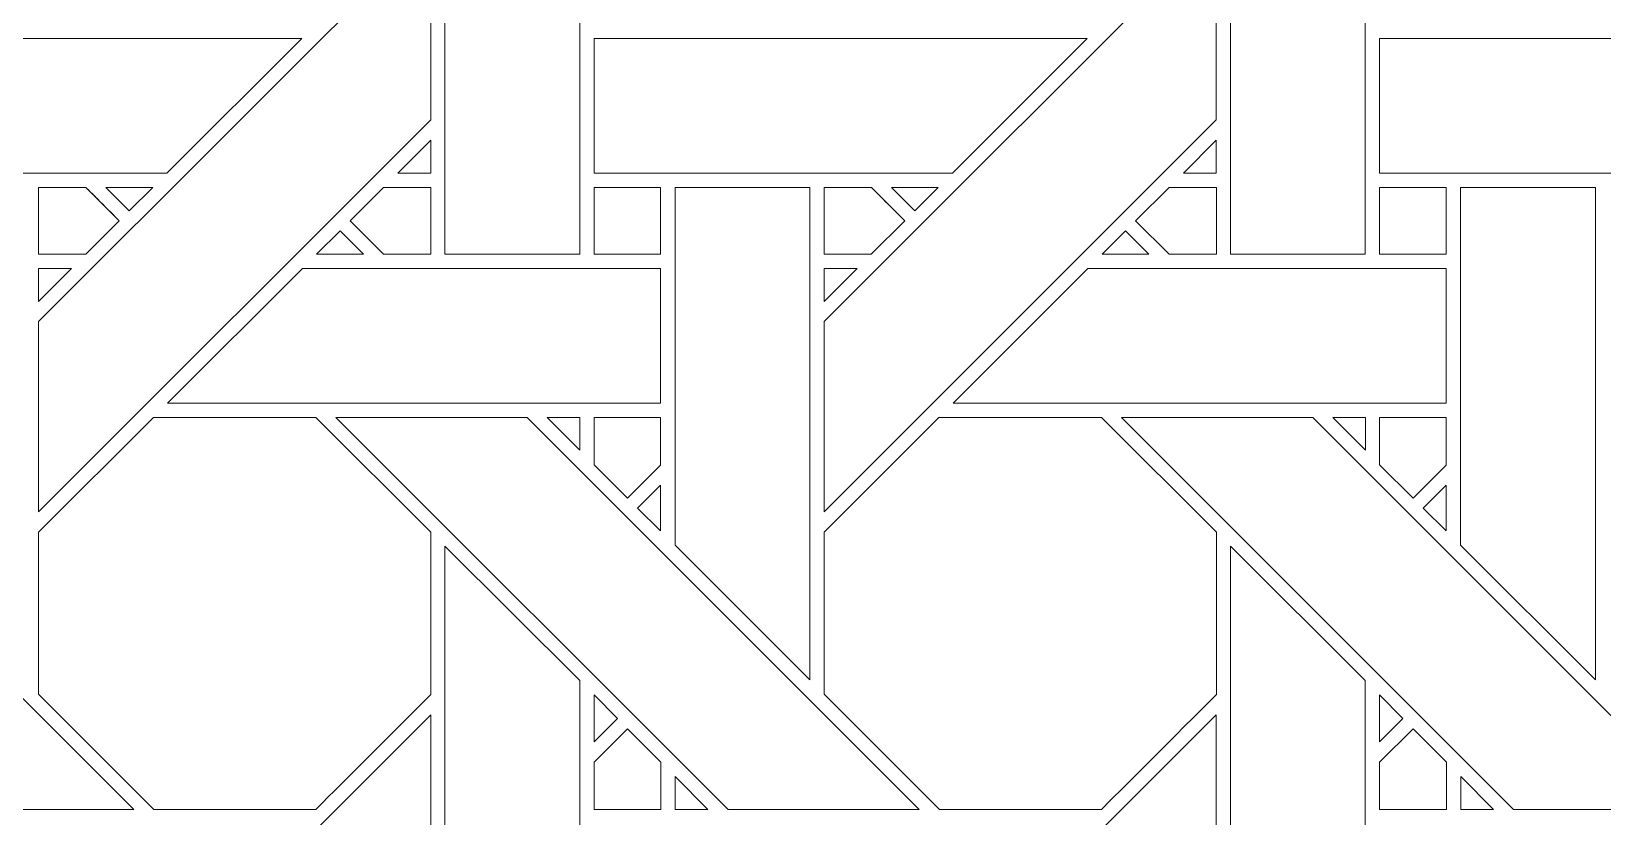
# Model space of a CAD drawing. Header units: inches. Extents: x 4.4 to 20.4, y 1.1 to 17.1.
# Drawn here: x 16.407 to 18.304, y 2.683 to 3.631 of the extents above; entities that cross this region are included whole.
import ezdxf

# ---------------------------------------------------------------- set-up
doc = ezdxf.new("R2010")
doc.units = ezdxf.units.IN
doc.header["$MEASUREMENT"] = 0
doc.layers.add('Design', color=7, linetype='Continuous', lineweight=0)

msp = doc.modelspace()

# ---------------------------------------------------------------- linework, layer by layer
at = {"layer": 'Design'}
for points, knots in [([(4.382854037814669, 17.09476386176223), (4.382854037814669, 17.09476386176223), (4.382854037814669, 1.094763861762152), (4.382854037814669, 1.094763861762152), (4.382854037814669, 1.094763861762152), (20.38285319010416, 1.094763861762152), (20.38285319010416, 1.094763861762152), (20.38285319010416, 1.094763861762152), (20.38285319010416, 17.09476386176223), (20.38285319010416, 17.09476386176223), (20.38285319010416, 17.09476386176223), (4.382854037814669, 17.09476386176223), (4.382854037814669, 17.09476386176223)], [0, 0, 0, 0, 1, 1, 1, 2, 2, 2, 3, 3, 3, 4, 4, 4, 4]), ([(19.37280883825166, 16.23880890138889), (19.37280883825166, 16.23880890138889), (5.23880895283777, 16.23880890138889), (5.23880895283777, 16.23880890138889), (5.23880895283777, 16.23880890138889), (5.23880895283777, 1.950718822135361), (5.23880895283777, 1.950718822135361), (5.23880895283777, 1.950718822135361), (19.52689827508111, 1.950718822135361), (19.52689827508111, 1.950718822135361), (19.52689827508111, 1.950718822135361), (19.52689827508111, 16.23880890138889), (19.52689827508111, 16.23880890138889), (19.52689827508111, 16.23880890138889), (19.37280883825166, 16.23880890138889), (19.37280883825166, 16.23880890138889)], [0, 0, 0, 0, 1, 1, 1, 2, 2, 2, 3, 3, 3, 4, 4, 4, 5, 5, 5, 5]), ([(17.06887647840709, 3.795732286241319), (17.06887647840709, 3.795732286241319), (17.06887647840709, 3.362042744954426), (17.06887647840709, 3.362042744954426), (17.06887647840709, 3.362042744954426), (16.90610758463541, 3.362042744954426), (16.90610758463541, 3.362042744954426), (16.90610758463541, 3.362042744954426), (16.90610758463541, 3.957887437608506), (16.90610758463541, 3.957887437608506), (16.90610758463541, 3.957887437608506), (17.06887647840709, 3.795732286241319), (17.06887647840709, 3.795732286241319)], [0, 0, 0, 0, 1, 1, 1, 2, 2, 2, 3, 3, 3, 4, 4, 4, 4]), ([(18.01760525173611, 3.795745849609375), (18.01760525173611, 3.795745849609375), (18.01760525173611, 3.362042744954426), (18.01760525173611, 3.362042744954426), (18.01760525173611, 3.362042744954426), (17.85483805338541, 3.362042744954426), (17.85483805338541, 3.362042744954426), (17.85483805338541, 3.362042744954426), (17.85483805338541, 3.957887437608506), (17.85483805338541, 3.957887437608506), (17.85483805338541, 3.957887437608506), (18.01760525173611, 3.795745849609375), (18.01760525173611, 3.795745849609375)], [0, 0, 0, 0, 1, 1, 1, 2, 2, 2, 3, 3, 3, 4, 4, 4, 4]), ([(16.4153137207032, 3.280720180935329), (16.4153137207032, 3.280720180935329), (16.88897026909722, 3.754308912489149), (16.88897026909722, 3.754308912489149), (16.88897026909722, 3.754308912489149), (16.88897026909722, 3.524280124240451), (16.88897026909722, 3.524280124240451), (16.88897026909722, 3.524280124240451), (16.4153137207032, 3.05062272813585), (16.4153137207032, 3.05062272813585), (16.4153137207032, 3.05062272813585), (16.4153137207032, 3.280720180935329), (16.4153137207032, 3.280720180935329)], [0, 0, 0, 0, 1, 1, 1, 2, 2, 2, 3, 3, 3, 4, 4, 4, 4]), ([(17.36402893066404, 3.280720180935329), (17.36402893066404, 3.280720180935329), (17.83769904242624, 3.754322475857204), (17.83769904242624, 3.754322475857204), (17.83769904242624, 3.754322475857204), (17.83769904242624, 3.524280124240451), (17.83769904242624, 3.524280124240451), (17.83769904242624, 3.524280124240451), (17.36402893066404, 3.05062272813585), (17.36402893066404, 3.05062272813585), (17.36402893066404, 3.05062272813585), (17.36402893066404, 3.280720180935329), (17.36402893066404, 3.280720180935329)], [0, 0, 0, 0, 1, 1, 1, 2, 2, 2, 3, 3, 3, 4, 4, 4, 4]), ([(16.13746303982207, 3.460095723470051), (16.13746303982207, 3.460095723470051), (16.13746303982207, 3.622795104980468), (16.13746303982207, 3.622795104980468), (16.13746303982207, 3.622795104980468), (16.73315768771709, 3.622795104980468), (16.73315768771709, 3.622795104980468), (16.73315768771709, 3.622795104980468), (16.57043117947056, 3.460095723470051), (16.57043117947056, 3.460095723470051), (16.57043117947056, 3.460095723470051), (16.13746303982207, 3.460095723470051), (16.13746303982207, 3.460095723470051)], [0, 0, 0, 0, 1, 1, 1, 2, 2, 2, 3, 3, 3, 4, 4, 4, 4]), ([(17.08617824978306, 3.460095723470051), (17.08617824978306, 3.460095723470051), (17.08617824978306, 3.622795104980468), (17.08617824978306, 3.622795104980468), (17.08617824978306, 3.622795104980468), (17.68188815646709, 3.622795104980468), (17.68188815646709, 3.622795104980468), (17.68188815646709, 3.622795104980468), (17.5191463894314, 3.460095723470051), (17.5191463894314, 3.460095723470051), (17.5191463894314, 3.460095723470051), (17.08617824978306, 3.460095723470051), (17.08617824978306, 3.460095723470051)], [0, 0, 0, 0, 1, 1, 1, 2, 2, 2, 3, 3, 3, 4, 4, 4, 4]), ([(18.03490871853306, 3.460095723470051), (18.03490871853306, 3.460095723470051), (18.03490871853306, 3.622795104980468), (18.03490871853306, 3.622795104980468), (18.03490871853306, 3.622795104980468), (18.63061692979598, 3.622795104980468), (18.63061692979598, 3.622795104980468), (18.63061692979598, 3.622795104980468), (18.46787516276041, 3.460095723470051), (18.46787516276041, 3.460095723470051), (18.46787516276041, 3.460095723470051), (18.03490871853306, 3.460095723470051), (18.03490871853306, 3.460095723470051)], [0, 0, 0, 0, 1, 1, 1, 2, 2, 2, 3, 3, 3, 4, 4, 4, 4]), ([(16.84920756022138, 3.460122850206162), (16.84920756022138, 3.460122850206162), (16.88898383246528, 3.499885559082031), (16.88898383246528, 3.499885559082031), (16.88898383246528, 3.499885559082031), (16.88898383246528, 3.460122850206162), (16.88898383246528, 3.460122850206162), (16.88898383246528, 3.460122850206162), (16.84920756022138, 3.460122850206162), (16.84920756022138, 3.460122850206162)], [0, 0, 0, 0, 1, 1, 1, 2, 2, 2, 3, 3, 3, 3]), ([(17.83771260579429, 3.499885559082031), (17.83771260579429, 3.499885559082031), (17.83771260579429, 3.460122850206162), (17.83771260579429, 3.460122850206162), (17.83771260579429, 3.460122850206162), (17.79793633355042, 3.460122850206162), (17.79793633355042, 3.460122850206162), (17.79793633355042, 3.460122850206162), (17.83771260579429, 3.499885559082031), (17.83771260579429, 3.499885559082031)], [0, 0, 0, 0, 1, 1, 1, 2, 2, 2, 3, 3, 3, 3]), ([(16.472395155165, 3.442786322699652), (16.47753228081597, 3.437674628363715), (16.50830417209209, 3.406855265299479), (16.51272922092014, 3.402431064181857), (16.51272922092014, 3.402431064181857), (16.4723086886936, 3.362011379665798), (16.4723086886936, 3.362011379665798), (16.4723086886936, 3.362011379665798), (16.41533576117624, 3.362011379665798), (16.41533576117624, 3.362011379665798), (16.41533576117624, 3.362011379665798), (16.41533576117624, 3.442786322699652), (16.41533576117624, 3.442786322699652), (16.41533576117624, 3.442786322699652), (16.472395155165, 3.442786322699652), (16.472395155165, 3.442786322699652)], [0, 0, 0, 0, 1, 1, 1, 2, 2, 2, 3, 3, 3, 4, 4, 4, 5, 5, 5, 5]), ([(16.41533576117624, 3.362011379665798), (16.41533576117624, 3.362011379665798), (16.41533576117624, 3.442786322699652), (16.41533576117624, 3.442786322699652), (16.41533576117624, 3.442786322699652), (16.472395155165, 3.442786322699652), (16.472395155165, 3.442786322699652), (16.47770521375876, 3.437504238552516), (16.50851101345486, 3.406650967068141), (16.51272922092014, 3.402431064181857), (16.51272922092014, 3.402431064181857), (16.4723086886936, 3.362011379665798), (16.4723086886936, 3.362011379665798), (16.4723086886936, 3.362011379665798), (16.41533576117624, 3.362011379665798), (16.41533576117624, 3.362011379665798)], [0, 0, 0, 0, 1, 1, 1, 2, 2, 2, 3, 3, 3, 4, 4, 4, 5, 5, 5, 5]), ([(16.49673122829861, 3.44283464219835), (16.49673122829861, 3.44283464219835), (16.55319722493487, 3.44283464219835), (16.55319722493487, 3.44283464219835), (16.55319722493487, 3.44283464219835), (16.52490912543403, 3.414642333984375), (16.52490912543403, 3.414642333984375), (16.52490912543403, 3.414642333984375), (16.49673122829861, 3.44283464219835), (16.49673122829861, 3.44283464219835)], [0, 0, 0, 0, 1, 1, 1, 2, 2, 2, 3, 3, 3, 3]), ([(16.83189392089846, 3.361997816297742), (16.83189392089846, 3.361997816297742), (16.79153951009112, 3.402383592393662), (16.79153951009112, 3.402383592393662), (16.79153951009112, 3.402383592393662), (16.83196851942276, 3.442803276909721), (16.83196851942276, 3.442803276909721), (16.83196851942276, 3.442803276909721), (16.8890092637804, 3.442803276909721), (16.8890092637804, 3.442803276909721), (16.8890092637804, 3.442803276909721), (16.8890092637804, 3.361997816297742), (16.8890092637804, 3.361997816297742), (16.8890092637804, 3.361997816297742), (16.83189392089846, 3.361997816297742), (16.83189392089846, 3.361997816297742)], [0, 0, 0, 0, 1, 1, 1, 2, 2, 2, 3, 3, 3, 4, 4, 4, 5, 5, 5, 5]), ([(16.79153951009112, 3.402383592393662), (16.79153951009112, 3.402383592393662), (16.83196851942276, 3.442803276909721), (16.83196851942276, 3.442803276909721), (16.83196851942276, 3.442803276909721), (16.8890092637804, 3.442803276909721), (16.8890092637804, 3.442803276909721), (16.8890092637804, 3.442803276909721), (16.8890092637804, 3.361997816297742), (16.8890092637804, 3.361997816297742), (16.8890092637804, 3.361997816297742), (16.83189392089846, 3.361997816297742), (16.83189392089846, 3.361997816297742), (16.83189392089846, 3.361997816297742), (16.79153951009112, 3.402383592393662), (16.79153951009112, 3.402383592393662)], [0, 0, 0, 0, 1, 1, 1, 2, 2, 2, 3, 3, 3, 4, 4, 4, 5, 5, 5, 5]), ([(17.08621554904514, 3.361997816297742), (17.08621554904514, 3.361997816297742), (17.08621554904514, 3.442786322699652), (17.08621554904514, 3.442786322699652), (17.08621554904514, 3.442786322699652), (17.16645473904082, 3.442786322699652), (17.16645473904082, 3.442786322699652), (17.16645473904082, 3.442786322699652), (17.16645473904082, 3.361997816297742), (17.16645473904082, 3.361997816297742), (17.16645473904082, 3.361997816297742), (17.08621554904514, 3.361997816297742), (17.08621554904514, 3.361997816297742)], [0, 0, 0, 0, 1, 1, 1, 2, 2, 2, 3, 3, 3, 4, 4, 4, 4]), ([(17.08621554904514, 3.361997816297742), (17.08621554904514, 3.361997816297742), (17.08621554904514, 3.442786322699652), (17.08621554904514, 3.442786322699652), (17.08621554904514, 3.442786322699652), (17.16645473904082, 3.442786322699652), (17.16645473904082, 3.442786322699652), (17.16645473904082, 3.442786322699652), (17.16645473904082, 3.361997816297742), (17.16645473904082, 3.361997816297742), (17.16645473904082, 3.361997816297742), (17.08621554904514, 3.361997816297742), (17.08621554904514, 3.361997816297742)], [0, 0, 0, 0, 1, 1, 1, 2, 2, 2, 3, 3, 3, 4, 4, 4, 4]), ([(17.34688991970486, 3.44283464219835), (17.34688991970486, 3.44283464219835), (17.34688991970486, 2.847711351182725), (17.34688991970486, 2.847711351182725), (17.34688991970486, 2.847711351182725), (17.18397352430555, 3.010628594292534), (17.18397352430555, 3.010628594292534), (17.18397352430555, 3.010628594292534), (17.18397352430555, 3.44283464219835), (17.18397352430555, 3.44283464219835), (17.18397352430555, 3.44283464219835), (17.34688991970486, 3.44283464219835), (17.34688991970486, 3.44283464219835)], [0, 0, 0, 0, 1, 1, 1, 2, 2, 2, 3, 3, 3, 4, 4, 4, 4]), ([(17.42112901475694, 3.442786322699652), (17.42626953125, 3.437674628363715), (17.45704142252612, 3.406855265299479), (17.46146647135416, 3.402431064181857), (17.46146647135416, 3.402431064181857), (17.42104424370667, 3.362011379665798), (17.42104424370667, 3.362011379665798), (17.42104424370667, 3.362011379665798), (17.36406453450528, 3.362011379665798), (17.36406453450528, 3.362011379665798), (17.36406453450528, 3.362011379665798), (17.36406453450528, 3.442786322699652), (17.36406453450528, 3.442786322699652), (17.36406453450528, 3.442786322699652), (17.42112901475694, 3.442786322699652), (17.42112901475694, 3.442786322699652)], [0, 0, 0, 0, 1, 1, 1, 2, 2, 2, 3, 3, 3, 4, 4, 4, 5, 5, 5, 5]), ([(17.36406453450528, 3.362011379665798), (17.36406453450528, 3.362011379665798), (17.36406453450528, 3.442786322699652), (17.36406453450528, 3.442786322699652), (17.36406453450528, 3.442786322699652), (17.42112901475694, 3.442786322699652), (17.42112901475694, 3.442786322699652), (17.42645263671875, 3.437504238552516), (17.45725843641501, 3.406650967068141), (17.46146647135416, 3.402431064181857), (17.46146647135416, 3.402431064181857), (17.42104424370667, 3.362011379665798), (17.42104424370667, 3.362011379665798), (17.42104424370667, 3.362011379665798), (17.36406453450528, 3.362011379665798), (17.36406453450528, 3.362011379665798)], [0, 0, 0, 0, 1, 1, 1, 2, 2, 2, 3, 3, 3, 4, 4, 4, 5, 5, 5, 5]), ([(17.44546169704861, 3.44283464219835), (17.44546169704861, 3.44283464219835), (17.50192599826389, 3.44283464219835), (17.50192599826389, 3.44283464219835), (17.50192599826389, 3.44283464219835), (17.47363959418403, 3.414642333984375), (17.47363959418403, 3.414642333984375), (17.47363959418403, 3.414642333984375), (17.44546169704861, 3.44283464219835), (17.44546169704861, 3.44283464219835)], [0, 0, 0, 0, 1, 1, 1, 2, 2, 2, 3, 3, 3, 3]), ([(17.78062947591153, 3.361997816297742), (17.78062947591153, 3.361997816297742), (17.74027506510416, 3.402383592393662), (17.74027506510416, 3.402383592393662), (17.74027506510416, 3.402383592393662), (17.78070407443584, 3.442803276909721), (17.78070407443584, 3.442803276909721), (17.78070407443584, 3.442803276909721), (17.83774481879348, 3.442803276909721), (17.83774481879348, 3.442803276909721), (17.83774481879348, 3.442803276909721), (17.83774481879348, 3.361997816297742), (17.83774481879348, 3.361997816297742), (17.83774481879348, 3.361997816297742), (17.78062947591153, 3.361997816297742), (17.78062947591153, 3.361997816297742)], [0, 0, 0, 0, 1, 1, 1, 2, 2, 2, 3, 3, 3, 4, 4, 4, 5, 5, 5, 5]), ([(17.74027506510416, 3.402383592393662), (17.74027506510416, 3.402383592393662), (17.78070407443584, 3.442803276909721), (17.78070407443584, 3.442803276909721), (17.78070407443584, 3.442803276909721), (17.83774481879348, 3.442803276909721), (17.83774481879348, 3.442803276909721), (17.83774481879348, 3.442803276909721), (17.83774481879348, 3.361997816297742), (17.83774481879348, 3.361997816297742), (17.83774481879348, 3.361997816297742), (17.78062947591153, 3.361997816297742), (17.78062947591153, 3.361997816297742), (17.78062947591153, 3.361997816297742), (17.74027506510416, 3.402383592393662), (17.74027506510416, 3.402383592393662)], [0, 0, 0, 0, 1, 1, 1, 2, 2, 2, 3, 3, 3, 4, 4, 4, 5, 5, 5, 5]), ([(18.03494432237415, 3.442786322699652), (18.03494432237415, 3.442786322699652), (18.11519029405389, 3.442786322699652), (18.11519029405389, 3.442786322699652), (18.11519029405389, 3.442786322699652), (18.11519029405389, 3.361997816297742), (18.11519029405389, 3.361997816297742), (18.11519029405389, 3.361997816297742), (18.03494432237415, 3.361997816297742), (18.03494432237415, 3.361997816297742), (18.03494432237415, 3.361997816297742), (18.03494432237415, 3.442786322699652), (18.03494432237415, 3.442786322699652)], [0, 0, 0, 0, 1, 1, 1, 2, 2, 2, 3, 3, 3, 4, 4, 4, 4]), ([(18.03494432237415, 3.361997816297742), (18.03494432237415, 3.361997816297742), (18.03494432237415, 3.442786322699652), (18.03494432237415, 3.442786322699652), (18.03494432237415, 3.442786322699652), (18.11519029405389, 3.442786322699652), (18.11519029405389, 3.442786322699652), (18.11519029405389, 3.442786322699652), (18.11519029405389, 3.361997816297742), (18.11519029405389, 3.361997816297742), (18.11519029405389, 3.361997816297742), (18.03494432237415, 3.361997816297742), (18.03494432237415, 3.361997816297742)], [0, 0, 0, 0, 1, 1, 1, 2, 2, 2, 3, 3, 3, 4, 4, 4, 4]), ([(18.29562038845486, 3.44283464219835), (18.29562038845486, 3.44283464219835), (18.29562038845486, 2.847711351182725), (18.29562038845486, 2.847711351182725), (18.29562038845486, 2.847711351182725), (18.13270060221362, 3.010628594292534), (18.13270060221362, 3.010628594292534), (18.13270060221362, 3.010628594292534), (18.13270060221362, 3.44283464219835), (18.13270060221362, 3.44283464219835), (18.13270060221362, 3.44283464219835), (18.29562038845486, 3.44283464219835), (18.29562038845486, 3.44283464219835)], [0, 0, 0, 0, 1, 1, 1, 2, 2, 2, 3, 3, 3, 4, 4, 4, 4]), ([(16.80763414171014, 3.362042744954426), (16.80763414171014, 3.362042744954426), (16.75114101833765, 3.362042744954426), (16.75114101833765, 3.362042744954426), (16.75114101833765, 3.362042744954426), (16.7794019911025, 3.39030287000868), (16.7794019911025, 3.39030287000868), (16.7794019911025, 3.39030287000868), (16.80763414171014, 3.362042744954426), (16.80763414171014, 3.362042744954426)], [0, 0, 0, 0, 1, 1, 1, 2, 2, 2, 3, 3, 3, 3]), ([(17.72812906901041, 3.39030287000868), (17.72812906901041, 3.39030287000868), (17.75636291503904, 3.362042744954426), (17.75636291503904, 3.362042744954426), (17.75636291503904, 3.362042744954426), (17.69985622829861, 3.362042744954426), (17.69985622829861, 3.362042744954426), (17.69985622829861, 3.362042744954426), (17.72812906901041, 3.39030287000868), (17.72812906901041, 3.39030287000868)], [0, 0, 0, 0, 1, 1, 1, 2, 2, 2, 3, 3, 3, 3]), ([(16.45514424641929, 3.344918145073784), (16.45514424641929, 3.344918145073784), (16.4153137207032, 3.305086771647135), (16.4153137207032, 3.305086771647135), (16.4153137207032, 3.305086771647135), (16.4153137207032, 3.344918145073784), (16.4153137207032, 3.344918145073784), (16.4153137207032, 3.344918145073784), (16.45514424641929, 3.344918145073784), (16.45514424641929, 3.344918145073784)], [0, 0, 0, 0, 1, 1, 1, 2, 2, 2, 3, 3, 3, 3]), ([(16.57113986545139, 3.182108561197916), (16.57113986545139, 3.182108561197916), (16.73398844401041, 3.344904581705729), (16.73398844401041, 3.344904581705729), (16.73398844401041, 3.344904581705729), (17.16642591688376, 3.344904581705729), (17.16642591688376, 3.344904581705729), (17.16642591688376, 3.344904581705729), (17.16642591688376, 3.182108561197916), (17.16642591688376, 3.182108561197916), (17.16642591688376, 3.182108561197916), (16.57113986545139, 3.182108561197916), (16.57113986545139, 3.182108561197916)], [0, 0, 0, 0, 1, 1, 1, 2, 2, 2, 3, 3, 3, 4, 4, 4, 4]), ([(17.40387301974834, 3.344918145073784), (17.40387301974834, 3.344918145073784), (17.36402893066404, 3.305086771647135), (17.36402893066404, 3.305086771647135), (17.36402893066404, 3.305086771647135), (17.36402893066404, 3.344918145073784), (17.36402893066404, 3.344918145073784), (17.36402893066404, 3.344918145073784), (17.40387301974834, 3.344918145073784), (17.40387301974834, 3.344918145073784)], [0, 0, 0, 0, 1, 1, 1, 2, 2, 2, 3, 3, 3, 3]), ([(17.51988050672751, 3.182108561197916), (17.51988050672751, 3.182108561197916), (17.68271891276041, 3.344904581705729), (17.68271891276041, 3.344904581705729), (17.68271891276041, 3.344904581705729), (18.11515469021265, 3.344904581705729), (18.11515469021265, 3.344904581705729), (18.11515469021265, 3.344904581705729), (18.11515469021265, 3.182108561197916), (18.11515469021265, 3.182108561197916), (18.11515469021265, 3.182108561197916), (17.51988050672751, 3.182108561197916), (17.51988050672751, 3.182108561197916)], [0, 0, 0, 0, 1, 1, 1, 2, 2, 2, 3, 3, 3, 4, 4, 4, 4]), ([(15.82573106553819, 3.164970397949218), (15.82573106553819, 3.164970397949218), (16.0566711425782, 3.164970397949218), (16.0566711425782, 3.164970397949218), (16.0566711425782, 3.164970397949218), (16.53031412760416, 2.691313849555121), (16.53031412760416, 2.691313849555121), (16.53031412760416, 2.691313849555121), (16.29929267035597, 2.691313849555121), (16.29929267035597, 2.691313849555121), (16.29929267035597, 2.691313849555121), (15.82573106553819, 3.164970397949218), (15.82573106553819, 3.164970397949218)], [0, 0, 0, 0, 1, 1, 1, 2, 2, 2, 3, 3, 3, 4, 4, 4, 4]), ([(16.41533576117624, 2.830524020724826), (16.41533576117624, 2.830524020724826), (16.41533576117624, 3.02618408203125), (16.41533576117624, 3.02618408203125), (16.41533576117624, 3.02618408203125), (16.55403306749139, 3.164908515082465), (16.55403306749139, 3.164908515082465), (16.55403306749139, 3.164908515082465), (16.750244140625, 3.164908515082465), (16.750244140625, 3.164908515082465), (16.750244140625, 3.164908515082465), (16.88899570041235, 3.02618408203125), (16.88899570041235, 3.02618408203125), (16.88899570041235, 3.02618408203125), (16.88899570041235, 2.829969618055555), (16.88899570041235, 2.829969618055555), (16.8711971706814, 2.812034606933593), (16.75927056206597, 2.700294494628906), (16.75028483072916, 2.691282484266492), (16.75028483072916, 2.691282484266492), (16.55457560221362, 2.691282484266492), (16.55457560221362, 2.691282484266492), (16.55457560221362, 2.691282484266492), (16.41533576117624, 2.830524020724826), (16.41533576117624, 2.830524020724826)], [0, 0, 0, 0, 1, 1, 1, 2, 2, 2, 3, 3, 3, 4, 4, 4, 5, 5, 5, 6, 6, 6, 7, 7, 7, 8, 8, 8, 8]), ([(16.55457560221362, 2.691282484266492), (16.55457560221362, 2.691282484266492), (16.41533576117624, 2.830524020724826), (16.41533576117624, 2.830524020724826), (16.41533576117624, 2.830524020724826), (16.41533576117624, 3.02618408203125), (16.41533576117624, 3.02618408203125), (16.41533576117624, 3.02618408203125), (16.55403306749139, 3.164908515082465), (16.55403306749139, 3.164908515082465), (16.55403306749139, 3.164908515082465), (16.750244140625, 3.164908515082465), (16.750244140625, 3.164908515082465), (16.750244140625, 3.164908515082465), (16.88899570041235, 3.02618408203125), (16.88899570041235, 3.02618408203125), (16.88899570041235, 3.02618408203125), (16.88899570041235, 2.829969618055555), (16.88899570041235, 2.829969618055555), (16.87112257215709, 2.811960008409288), (16.75921630859375, 2.70023939344618), (16.75028483072916, 2.691282484266492), (16.75028483072916, 2.691282484266492), (16.55457560221362, 2.691282484266492), (16.55457560221362, 2.691282484266492)], [0, 0, 0, 0, 1, 1, 1, 2, 2, 2, 3, 3, 3, 4, 4, 4, 5, 5, 5, 6, 6, 6, 7, 7, 7, 8, 8, 8, 8]), ([(16.77445983886721, 3.164970397949218), (16.77445983886721, 3.164970397949218), (17.00539991590709, 3.164970397949218), (17.00539991590709, 3.164970397949218), (17.00539991590709, 3.164970397949218), (17.47904459635416, 2.691313849555121), (17.47904459635416, 2.691313849555121), (17.47904459635416, 2.691313849555121), (17.24801974826389, 2.691313849555121), (17.24801974826389, 2.691313849555121), (17.24801974826389, 2.691313849555121), (16.77445983886721, 3.164970397949218), (16.77445983886721, 3.164970397949218)], [0, 0, 0, 0, 1, 1, 1, 2, 2, 2, 3, 3, 3, 4, 4, 4, 4]), ([(17.06895955403653, 3.164956834581162), (17.06895955403653, 3.164956834581162), (17.06895955403653, 3.125139872233072), (17.06895955403653, 3.125139872233072), (17.06895955403653, 3.125139872233072), (17.0295223659939, 3.164956834581162), (17.0295223659939, 3.164956834581162), (17.0295223659939, 3.164956834581162), (17.06895955403653, 3.164956834581162), (17.06895955403653, 3.164956834581162)], [0, 0, 0, 0, 1, 1, 1, 2, 2, 2, 3, 3, 3, 3]), ([(17.16645473904082, 3.16492207845052), (17.16645473904082, 3.16492207845052), (17.16645473904082, 3.107319302029079), (17.16645473904082, 3.107319302029079), (17.16645473904082, 3.107319302029079), (17.12652587890625, 3.067376030815971), (17.12652587890625, 3.067376030815971), (17.12652587890625, 3.067376030815971), (17.08619520399305, 3.107710944281683), (17.08619520399305, 3.107710944281683), (17.08619520399305, 3.107710944281683), (17.08619520399305, 3.16492207845052), (17.08619520399305, 3.16492207845052), (17.08619520399305, 3.16492207845052), (17.16645473904082, 3.16492207845052), (17.16645473904082, 3.16492207845052)], [0, 0, 0, 0, 1, 1, 1, 2, 2, 2, 3, 3, 3, 4, 4, 4, 5, 5, 5, 5]), ([(17.12652587890625, 3.067376030815971), (17.12652587890625, 3.067376030815971), (17.08619520399305, 3.107710944281683), (17.08619520399305, 3.107710944281683), (17.08619520399305, 3.107710944281683), (17.08619520399305, 3.16492207845052), (17.08619520399305, 3.16492207845052), (17.08619520399305, 3.16492207845052), (17.16645473904082, 3.16492207845052), (17.16645473904082, 3.16492207845052), (17.16645473904082, 3.16492207845052), (17.16645473904082, 3.107319302029079), (17.16645473904082, 3.107319302029079), (17.16645473904082, 3.107319302029079), (17.12652587890625, 3.067376030815971), (17.12652587890625, 3.067376030815971)], [0, 0, 0, 0, 1, 1, 1, 2, 2, 2, 3, 3, 3, 4, 4, 4, 5, 5, 5, 5]), ([(17.36406453450528, 2.830524020724826), (17.36406453450528, 2.830524020724826), (17.36406453450528, 3.02618408203125), (17.36406453450528, 3.02618408203125), (17.36406453450528, 3.02618408203125), (17.50277031792542, 3.164908515082465), (17.50277031792542, 3.164908515082465), (17.50277031792542, 3.164908515082465), (17.69898139105903, 3.164908515082465), (17.69898139105903, 3.164908515082465), (17.69898139105903, 3.164908515082465), (17.83773125542542, 3.02618408203125), (17.83773125542542, 3.02618408203125), (17.83773125542542, 3.02618408203125), (17.83773125542542, 2.829969618055555), (17.83773125542542, 2.829969618055555), (17.81993272569444, 2.812034606933593), (17.70800611707901, 2.700294494628906), (17.69902208116319, 2.691282484266492), (17.69902208116319, 2.691282484266492), (17.50330946180555, 2.691282484266492), (17.50330946180555, 2.691282484266492), (17.50330946180555, 2.691282484266492), (17.36406453450528, 2.830524020724826), (17.36406453450528, 2.830524020724826)], [0, 0, 0, 0, 1, 1, 1, 2, 2, 2, 3, 3, 3, 4, 4, 4, 5, 5, 5, 6, 6, 6, 7, 7, 7, 8, 8, 8, 8]), ([(17.36406453450528, 2.830524020724826), (17.36406453450528, 2.830524020724826), (17.36406453450528, 3.02618408203125), (17.36406453450528, 3.02618408203125), (17.36406453450528, 3.02618408203125), (17.50277031792542, 3.164908515082465), (17.50277031792542, 3.164908515082465), (17.50277031792542, 3.164908515082465), (17.69898139105903, 3.164908515082465), (17.69898139105903, 3.164908515082465), (17.69898139105903, 3.164908515082465), (17.83773125542542, 3.02618408203125), (17.83773125542542, 3.02618408203125), (17.83773125542542, 3.02618408203125), (17.83773125542542, 2.829969618055555), (17.83773125542542, 2.829969618055555), (17.81988525390625, 2.811987135145399), (17.70796712239583, 2.70023939344618), (17.69902208116319, 2.691282484266492), (17.69902208116319, 2.691282484266492), (17.50330946180555, 2.691282484266492), (17.50330946180555, 2.691282484266492), (17.50330946180555, 2.691282484266492), (17.36406453450528, 2.830524020724826), (17.36406453450528, 2.830524020724826)], [0, 0, 0, 0, 1, 1, 1, 2, 2, 2, 3, 3, 3, 4, 4, 4, 5, 5, 5, 6, 6, 6, 7, 7, 7, 8, 8, 8, 8]), ([(17.7231750488282, 3.164970397949218), (17.7231750488282, 3.164970397949218), (17.95412868923611, 3.164970397949218), (17.95412868923611, 3.164970397949218), (17.95412868923611, 3.164970397949218), (18.42777167426223, 2.691313849555121), (18.42777167426223, 2.691313849555121), (18.42777167426223, 2.691313849555121), (18.19675021701389, 2.691313849555121), (18.19675021701389, 2.691313849555121), (18.19675021701389, 2.691313849555121), (17.7231750488282, 3.164970397949218), (17.7231750488282, 3.164970397949218)], [0, 0, 0, 0, 1, 1, 1, 2, 2, 2, 3, 3, 3, 4, 4, 4, 4]), ([(18.01768663194444, 3.164956834581162), (18.01768663194444, 3.164956834581162), (18.01768663194444, 3.125139872233072), (18.01768663194444, 3.125139872233072), (18.01768663194444, 3.125139872233072), (17.97825113932291, 3.164956834581162), (17.97825113932291, 3.164956834581162), (17.97825113932291, 3.164956834581162), (18.01768663194444, 3.164956834581162), (18.01768663194444, 3.164956834581162)], [0, 0, 0, 0, 1, 1, 1, 2, 2, 2, 3, 3, 3, 3]), ([(18.11519029405389, 3.16492207845052), (18.11519029405389, 3.16492207845052), (18.11519029405389, 3.107326083713107), (18.11519029405389, 3.107326083713107), (18.11519029405389, 3.107326083713107), (18.07526312934027, 3.067376030815971), (18.07526312934027, 3.067376030815971), (18.07526312934027, 3.067376030815971), (18.0349307590061, 3.107710944281683), (18.0349307590061, 3.107710944281683), (18.0349307590061, 3.107710944281683), (18.0349307590061, 3.16492207845052), (18.0349307590061, 3.16492207845052), (18.0349307590061, 3.16492207845052), (18.11519029405389, 3.16492207845052), (18.11519029405389, 3.16492207845052)], [0, 0, 0, 0, 1, 1, 1, 2, 2, 2, 3, 3, 3, 4, 4, 4, 5, 5, 5, 5]), ([(18.07526312934027, 3.067376030815971), (18.07526312934027, 3.067376030815971), (18.0349307590061, 3.107710944281683), (18.0349307590061, 3.107710944281683), (18.0349307590061, 3.107710944281683), (18.0349307590061, 3.16492207845052), (18.0349307590061, 3.16492207845052), (18.0349307590061, 3.16492207845052), (18.11519029405389, 3.16492207845052), (18.11519029405389, 3.16492207845052), (18.11519029405389, 3.16492207845052), (18.11519029405389, 3.107326083713107), (18.11519029405389, 3.107326083713107), (18.11519029405389, 3.107326083713107), (18.07526312934027, 3.067376030815971), (18.07526312934027, 3.067376030815971)], [0, 0, 0, 0, 1, 1, 1, 2, 2, 2, 3, 3, 3, 4, 4, 4, 5, 5, 5, 5]), ([(17.16642591688376, 3.083117167154947), (17.16642591688376, 3.083117167154947), (17.16642591688376, 3.027971055772569), (17.16642591688376, 3.027971055772569), (17.16642591688376, 3.027971055772569), (17.13866848415806, 3.055347018771701), (17.13866848415806, 3.055347018771701), (17.13866848415806, 3.055347018771701), (17.16642591688376, 3.083117167154947), (17.16642591688376, 3.083117167154947)], [0, 0, 0, 0, 1, 1, 1, 2, 2, 2, 3, 3, 3, 3]), ([(18.11515469021265, 3.083130730523003), (18.11515469021265, 3.083130730523003), (18.11515469021265, 3.027957492404513), (18.11515469021265, 3.027957492404513), (18.11515469021265, 3.027957492404513), (18.08738538954001, 3.055347018771701), (18.08738538954001, 3.055347018771701), (18.08738538954001, 3.055347018771701), (18.11515469021265, 3.083130730523003), (18.11515469021265, 3.083130730523003)], [0, 0, 0, 0, 1, 1, 1, 2, 2, 2, 3, 3, 3, 3]), ([(17.06887647840709, 2.847017076280381), (17.06887647840709, 2.847017076280381), (17.06887647840709, 2.413313971625433), (17.06887647840709, 2.413313971625433), (17.06887647840709, 2.413313971625433), (16.90610758463541, 2.413313971625433), (16.90610758463541, 2.413313971625433), (16.90610758463541, 2.413313971625433), (16.90610758463541, 3.009158664279513), (16.90610758463541, 3.009158664279513), (16.90610758463541, 3.009158664279513), (17.06887647840709, 2.847017076280381), (17.06887647840709, 2.847017076280381)], [0, 0, 0, 0, 1, 1, 1, 2, 2, 2, 3, 3, 3, 4, 4, 4, 4]), ([(18.01760525173611, 2.847017076280381), (18.01760525173611, 2.847017076280381), (18.01760525173611, 2.413313971625433), (18.01760525173611, 2.413313971625433), (18.01760525173611, 2.413313971625433), (17.85483805338541, 2.413313971625433), (17.85483805338541, 2.413313971625433), (17.85483805338541, 2.413313971625433), (17.85483805338541, 3.009158664279513), (17.85483805338541, 3.009158664279513), (17.85483805338541, 3.009158664279513), (18.01760525173611, 2.847017076280381), (18.01760525173611, 2.847017076280381)], [0, 0, 0, 0, 1, 1, 1, 2, 2, 2, 3, 3, 3, 4, 4, 4, 4]), ([(17.08617824978306, 2.772759331597221), (17.08617824978306, 2.772759331597221), (17.08617824978306, 2.829511006673176), (17.08617824978306, 2.829511006673176), (17.08617824978306, 2.829511006673176), (17.11435614691848, 2.800937228732638), (17.11435614691848, 2.800937228732638), (17.11435614691848, 2.800937228732638), (17.08617824978306, 2.772759331597221), (17.08617824978306, 2.772759331597221)], [0, 0, 0, 0, 1, 1, 1, 2, 2, 2, 3, 3, 3, 3]), ([(18.03490871853306, 2.772759331597221), (18.03490871853306, 2.772759331597221), (18.03490871853306, 2.829511006673176), (18.03490871853306, 2.829511006673176), (18.03490871853306, 2.829511006673176), (18.06308661566848, 2.800937228732638), (18.06308661566848, 2.800937228732638), (18.06308661566848, 2.800937228732638), (18.03490871853306, 2.772759331597221), (18.03490871853306, 2.772759331597221)], [0, 0, 0, 0, 1, 1, 1, 2, 2, 2, 3, 3, 3, 3]), ([(16.4153137207032, 2.331990559895833), (16.4153137207032, 2.331990559895833), (16.88897026909722, 2.805592854817708), (16.88897026909722, 2.805592854817708), (16.88897026909722, 2.805592854817708), (16.88897026909722, 2.575550503200954), (16.88897026909722, 2.575550503200954), (16.88897026909722, 2.575550503200954), (16.4153137207032, 2.101893954806857), (16.4153137207032, 2.101893954806857), (16.4153137207032, 2.101893954806857), (16.4153137207032, 2.331990559895833), (16.4153137207032, 2.331990559895833)], [0, 0, 0, 0, 1, 1, 1, 2, 2, 2, 3, 3, 3, 4, 4, 4, 4]), ([(17.36402893066404, 2.331990559895833), (17.36402893066404, 2.331990559895833), (17.83769904242624, 2.805592854817708), (17.83769904242624, 2.805592854817708), (17.83769904242624, 2.805592854817708), (17.83769904242624, 2.575550503200954), (17.83769904242624, 2.575550503200954), (17.83769904242624, 2.575550503200954), (17.36402893066404, 2.101893954806857), (17.36402893066404, 2.101893954806857), (17.36402893066404, 2.101893954806857), (17.36402893066404, 2.331990559895833), (17.36402893066404, 2.331990559895833)], [0, 0, 0, 0, 1, 1, 1, 2, 2, 2, 3, 3, 3, 4, 4, 4, 4]), ([(17.08620876736111, 2.691037495930989), (17.08620876736111, 2.691037495930989), (17.08620876736111, 2.748324076334635), (17.08620876736111, 2.748324076334635), (17.08620876736111, 2.748324076334635), (17.1265394422743, 2.788654751247829), (17.1265394422743, 2.788654751247829), (17.1265394422743, 2.788654751247829), (17.1668701171875, 2.748334248860676), (17.1668701171875, 2.748334248860676), (17.1668701171875, 2.748334248860676), (17.1668701171875, 2.691037495930989), (17.1668701171875, 2.691037495930989), (17.1668701171875, 2.691037495930989), (17.08620876736111, 2.691037495930989), (17.08620876736111, 2.691037495930989)], [0, 0, 0, 0, 1, 1, 1, 2, 2, 2, 3, 3, 3, 4, 4, 4, 5, 5, 5, 5]), ([(17.08620876736111, 2.748324076334635), (17.08620876736111, 2.748324076334635), (17.1265394422743, 2.788654751247829), (17.1265394422743, 2.788654751247829), (17.1265394422743, 2.788654751247829), (17.1668701171875, 2.748334248860676), (17.1668701171875, 2.748334248860676), (17.1668701171875, 2.748334248860676), (17.1668701171875, 2.691037495930989), (17.1668701171875, 2.691037495930989), (17.1668701171875, 2.691037495930989), (17.08620876736111, 2.691037495930989), (17.08620876736111, 2.691037495930989), (17.08620876736111, 2.691037495930989), (17.08620876736111, 2.748324076334635), (17.08620876736111, 2.748324076334635)], [0, 0, 0, 0, 1, 1, 1, 2, 2, 2, 3, 3, 3, 4, 4, 4, 5, 5, 5, 5]), ([(18.03494432237415, 2.691037495930989), (18.03494432237415, 2.691037495930989), (18.03494432237415, 2.748324076334635), (18.03494432237415, 2.748324076334635), (18.03494432237415, 2.748324076334635), (18.07527669270833, 2.788654751247829), (18.07527669270833, 2.788654751247829), (18.07527669270833, 2.788654751247829), (18.1156005859375, 2.748334248860676), (18.1156005859375, 2.748334248860676), (18.1156005859375, 2.748334248860676), (18.1156005859375, 2.691037495930989), (18.1156005859375, 2.691037495930989), (18.1156005859375, 2.691037495930989), (18.03494432237415, 2.691037495930989), (18.03494432237415, 2.691037495930989)], [0, 0, 0, 0, 1, 1, 1, 2, 2, 2, 3, 3, 3, 4, 4, 4, 5, 5, 5, 5]), ([(18.03494432237415, 2.748324076334635), (18.03494432237415, 2.748324076334635), (18.07527669270833, 2.788654751247829), (18.07527669270833, 2.788654751247829), (18.07527669270833, 2.788654751247829), (18.1156005859375, 2.748334248860676), (18.1156005859375, 2.748334248860676), (18.1156005859375, 2.748334248860676), (18.1156005859375, 2.691037495930989), (18.1156005859375, 2.691037495930989), (18.1156005859375, 2.691037495930989), (18.03494432237415, 2.691037495930989), (18.03494432237415, 2.691037495930989), (18.03494432237415, 2.691037495930989), (18.03494432237415, 2.748324076334635), (18.03494432237415, 2.748324076334635)], [0, 0, 0, 0, 1, 1, 1, 2, 2, 2, 3, 3, 3, 4, 4, 4, 5, 5, 5, 5]), ([(17.22380405002168, 2.691313849555121), (17.22380405002168, 2.691313849555121), (17.18409559461805, 2.691313849555121), (17.18409559461805, 2.691313849555121), (17.18409559461805, 2.691313849555121), (17.18409559461805, 2.7311036851671), (17.18409559461805, 2.7311036851671), (17.18409559461805, 2.7311036851671), (17.22380405002168, 2.691313849555121), (17.22380405002168, 2.691313849555121)], [0, 0, 0, 0, 1, 1, 1, 2, 2, 2, 3, 3, 3, 3]), ([(18.17253282335069, 2.691313849555121), (18.17253282335069, 2.691313849555121), (18.13281080457901, 2.691313849555121), (18.13281080457901, 2.691313849555121), (18.13281080457901, 2.691313849555121), (18.13281080457901, 2.7311036851671), (18.13281080457901, 2.7311036851671), (18.13281080457901, 2.7311036851671), (18.17253282335069, 2.691313849555121), (18.17253282335069, 2.691313849555121)], [0, 0, 0, 0, 1, 1, 1, 2, 2, 2, 3, 3, 3, 3])]:
    msp.add_open_spline(points, degree=3, knots=knots, dxfattribs=at)

doc.saveas('drawing.dxf')
